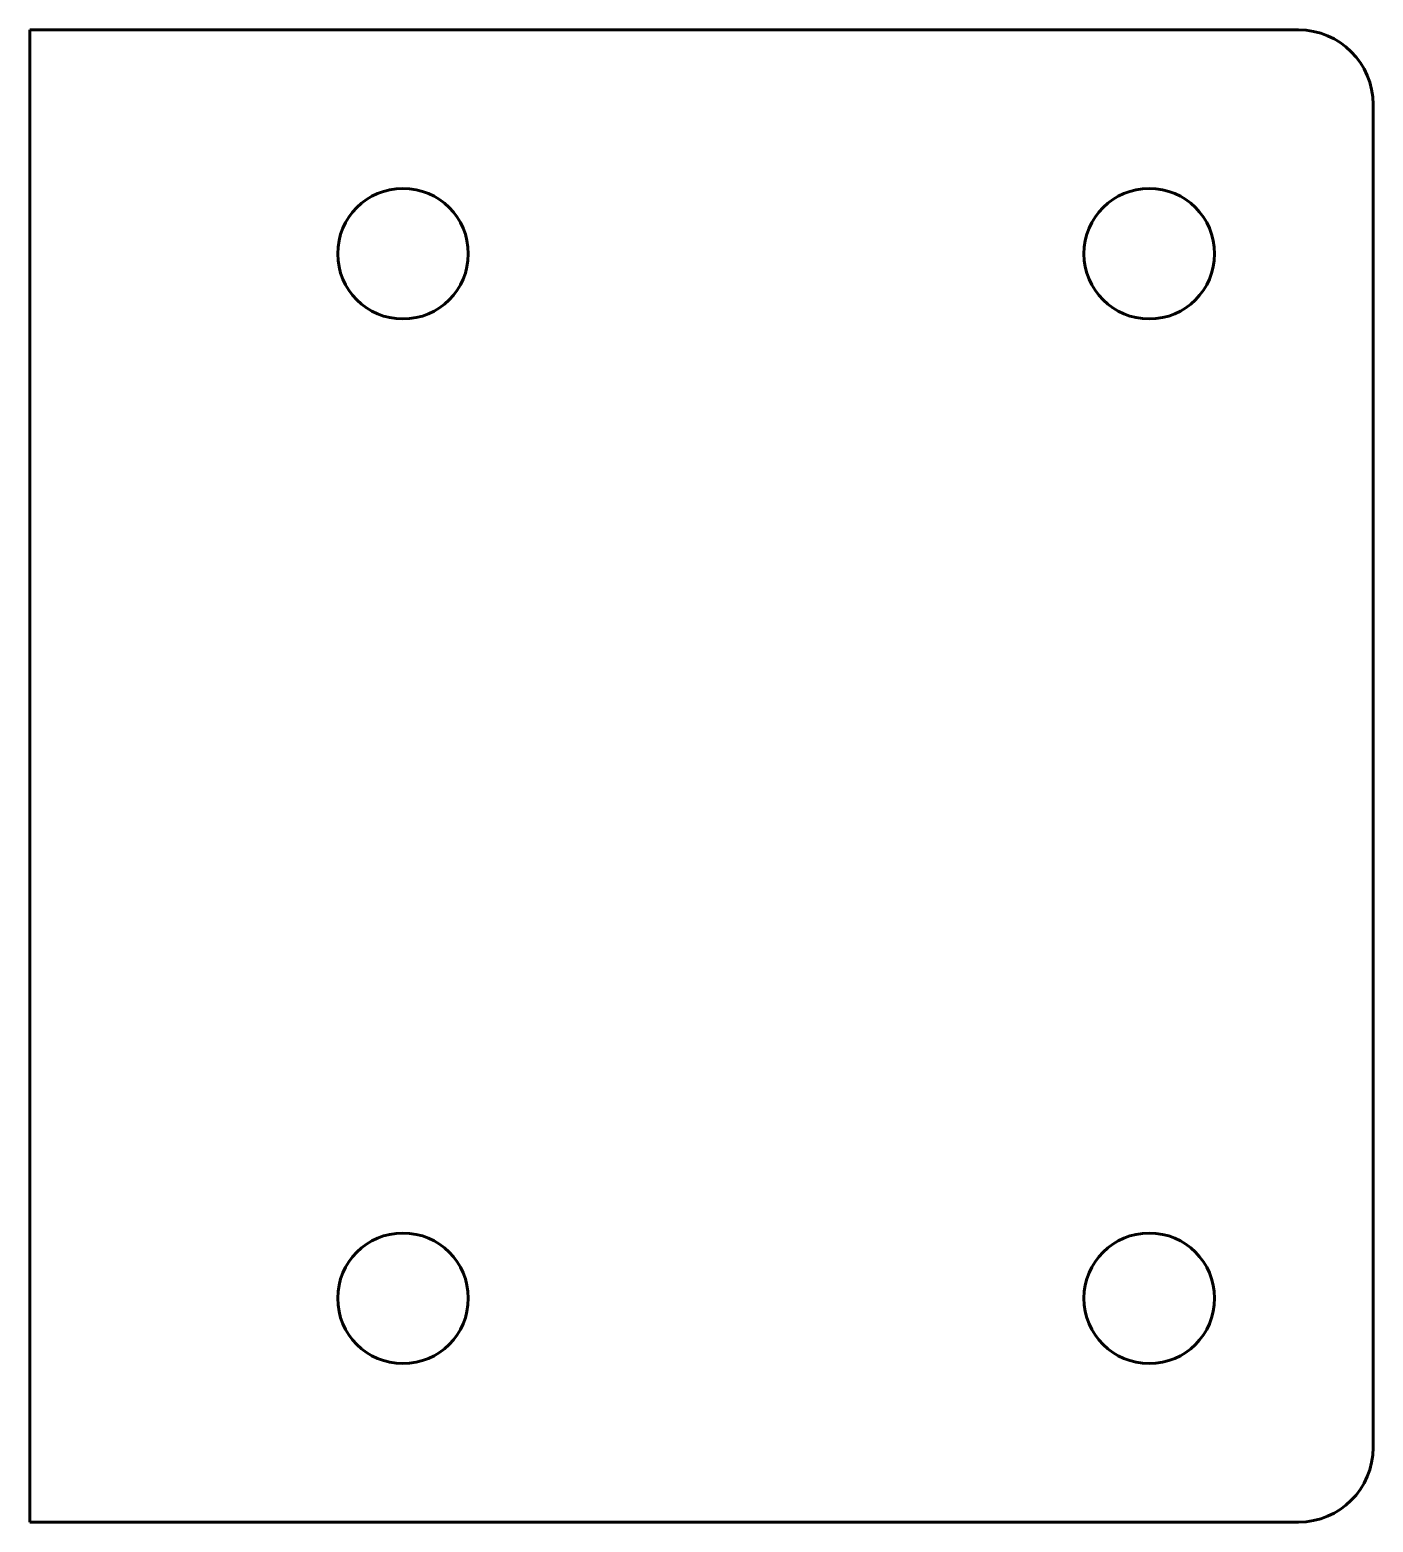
# Model space of a CAD drawing. Header units: millimetres. Extents: x 90.2 to 126.2, y 164.1 to 204.1.
import ezdxf

# ---------------------------------------------------------------- set-up
doc = ezdxf.new("R2010")
doc.units = ezdxf.units.MM
doc.linetypes.add('K5LT_BASIC', pattern=[0])
doc.layers.add('Системный слой', color=7, linetype='Continuous')

msp = doc.modelspace()

# ---------------------------------------------------------------- linework, layer by layer
at = {"layer": 'Системный слой', "color": 150, "linetype": 'K5LT_BASIC', "lineweight": 60, "true_color": 0x0080ff}
for p, q in [((90.156, 204.131), (90.156, 164.131)), ((124.156, 204.131), (90.156, 204.131)), ((126.156, 166.131), (126.156, 202.131)), ((90.156, 164.131), (124.156, 164.131))]:
    msp.add_line(p, q, dxfattribs=at)
for centre in [(100.156, 198.131), (120.156, 198.131), (100.156, 170.131), (120.156, 170.131)]:
    msp.add_circle(centre, 1.75, dxfattribs=at)
for centre, start, end in [((124.156, 202.131), 0, 90), ((124.156, 166.131), 270, 0)]:
    msp.add_arc(centre, 2, start, end, dxfattribs=at)

doc.saveas('drawing.dxf')
